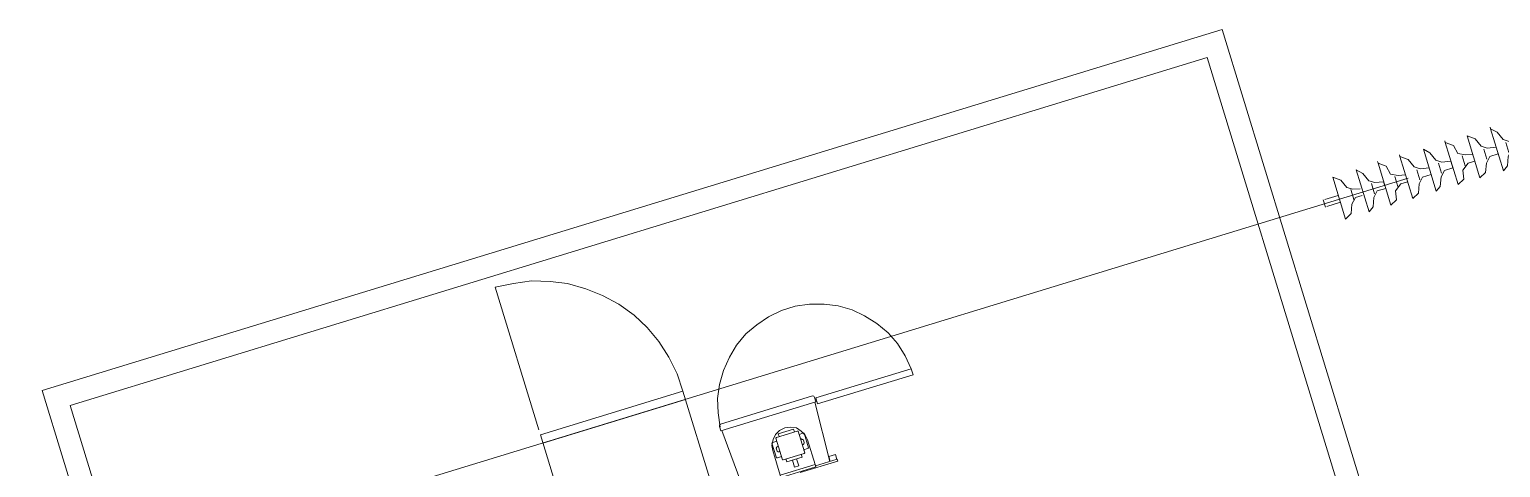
# Model space of a CAD drawing. Header units: metres. Extents: x 0 to 551036, y 0 to 1845929.
# Drawn here: x 547501.64 to 547510.03, y 1841923.18 to 1841925.68 of the extents above; entities that cross this region are included whole.
import ezdxf

# ---------------------------------------------------------------- set-up
doc = ezdxf.new("R2010")
doc.units = ezdxf.units.M
doc.header["$MEASUREMENT"] = 0
for name, color, linetype, lineweight in [('_0', 7, 'Continuous', 0), ('Level 50', 7, 'Continuous', 0), ('Level 51', 7, 'Continuous', 0)]:
    doc.layers.add(name, color=color, linetype=linetype, lineweight=lineweight)

# ---------------------------------------------------------------- blocks, each defined once
blk = doc.blocks.new('02 Xref KB1 MBTB$0$MBA')
at = {"color": 0, "linetype": 'ByBlock', "lineweight": 13, "flags": 128}
for points in [[(19590443, 2870174), (19595914, 2870174)], [(19595435, 2861666), (19595435, 2870174)], [(19595914, 2861666), (19595914, 2870174)], [(19595914, 2861666), (19596974, 2861687), (19598014, 2861874), (19599034, 2862145), (19599991, 2862561), (19600885, 2863060), (19601738, 2863705), (19602487, 2864454), (19603132, 2865244), (19603714, 2866159), (19604130, 2867075), (19604463, 2868094), (19604629, 2869113), (19604733, 2870174), (19596226, 2870174)], [(19590443, 2861666), (19595914, 2861666)], [(19593126, 2860189), (19589631, 2860002)], [(19593126, 2860252), (19593126, 2854594)], [(19593376, 2860252), (19593126, 2860252)], [(19593334, 2848832), (19594145, 2848957), (19594936, 2849165), (19595685, 2849497), (19596371, 2849955), (19596995, 2850496), (19597536, 2851078), (19597994, 2851765), (19598306, 2852514), (19598555, 2853304), (19598680, 2854115), (19598680, 2854947), (19598555, 2855759), (19598306, 2856528), (19597994, 2857277), (19597536, 2857984), (19596995, 2858567), (19596371, 2859108), (19595685, 2859565), (19594936, 2859898), (19594145, 2860106), (19593334, 2860231)], [(19593501, 2860169), (19593459, 2860231), (19593376, 2860252)], [(19593501, 2854677), (19593501, 2860169)], [(19589569, 2857756), (19589569, 2855675)], [(19589569, 2857756), (19589715, 2857756), (19591192, 2857756)], [(19589715, 2857756), (19589715, 2855675)], [(19590339, 2857173), (19590339, 2856258)], [(19590505, 2857173), (19590339, 2857173)], [(19590526, 2857381), (19590505, 2857340)], [(19590505, 2857340), (19590505, 2856091)], [(19590526, 2857381), (19591816, 2857381)], [(19590713, 2857381), (19590672, 2857381)], [(19590734, 2857672), (19590713, 2857652), (19590713, 2857610)], [(19590713, 2857610), (19590713, 2857381)], [(19591608, 2857672), (19590734, 2857672)], [(19591088, 2857527), (19591025, 2857485), (19591004, 2857444), (19591025, 2857381)], [(19591254, 2857527), (19591088, 2857527)], [(19591192, 2855675), (19591483, 2855738), (19591774, 2855883), (19592024, 2856091), (19592169, 2856383), (19592232, 2856716), (19592169, 2857048), (19592024, 2857340), (19591774, 2857548), (19591483, 2857714), (19591192, 2857756)], [(19591296, 2857381), (19591337, 2857444), (19591296, 2857485), (19591254, 2857527)], [(19591628, 2857610), (19591628, 2857652), (19591608, 2857672)], [(19591628, 2857381), (19591628, 2857610)], [(19591670, 2857381), (19591628, 2857381)], [(19591836, 2857340), (19591816, 2857381)], [(19591836, 2857340), (19591836, 2856091)], [(19591836, 2857173), (19592003, 2857173)], [(19592003, 2857173), (19592003, 2856258)], [(19589527, 2854386), (19589527, 2856632)], [(19589923, 2856591), (19589923, 2856840)], [(19590339, 2856840), (19589923, 2856840)], [(19590339, 2856591), (19589923, 2856591)], [(19590505, 2856258), (19590339, 2856258)], [(19591836, 2856258), (19592003, 2856258)], [(19589569, 2855675), (19589715, 2855675), (19591192, 2855675)], [(19589631, 2855675), (19589631, 2854386)], [(19590505, 2856091), (19590526, 2856050)], [(19591816, 2856050), (19590526, 2856050)], [(19590672, 2856050), (19590713, 2856050)], [(19590713, 2856050), (19590713, 2855821)], [(19590713, 2855821), (19590713, 2855779), (19590734, 2855759)], [(19590734, 2855759), (19591608, 2855759)], [(19591025, 2856050), (19591004, 2855987), (19591025, 2855946), (19591088, 2855904)], [(19591088, 2855904), (19591254, 2855904)], [(19591254, 2855904), (19591296, 2855946), (19591337, 2855987), (19591296, 2856050)], [(19591608, 2855759), (19591628, 2855779), (19591628, 2855821)], [(19591628, 2855821), (19591628, 2856050)], [(19591628, 2856050), (19591670, 2856050)], [(19591816, 2856050), (19591836, 2856091)], [(19589631, 2854823), (19593126, 2854656)], [(19589923, 2854802), (19589631, 2854802)], [(19589923, 2854407), (19589923, 2854802)], [(19592980, 2854531), (19592980, 2848832)], [(19593334, 2854531), (19592980, 2854531)], [(19593126, 2854594), (19593376, 2854594)], [(19593334, 2848832), (19593334, 2854531)], [(19593376, 2854594), (19593459, 2854615), (19593501, 2854677)], [(19589631, 2854386), (19589527, 2854386)], [(19589631, 2854407), (19589923, 2854407)], [(19592980, 2848832), (19593334, 2848832)]]:
    blk.add_lwpolyline(points, dxfattribs=at)
blk = doc.blocks.new('JYZCD')
for p, q in [((977504, 1394888), (976736, 1394888)), ((977504, 1394487), (976736, 1394487)), ((979207, 1394888), (978807, 1394888)), ((979207, 1394487), (978807, 1394487))]:
    blk.add_line(p, q)
at = {"color": 0, "lineweight": 0, "flags": 128}
for points in [[(978807, 1395990), (978406, 1395689), (978205, 1395188), (977905, 1394988), (977504, 1394888)], [(978807, 1395990), (978807, 1393485)], [(980510, 1395990), (980209, 1395689), (980009, 1395188), (979608, 1394988), (979207, 1394888)], [(980510, 1395990), (980510, 1396090)], [(980510, 1393485), (980510, 1395990)], [(981912, 1395990), (981512, 1395689), (981311, 1395188), (981011, 1394988), (980510, 1394888)], [(981812, 1395990), (981912, 1395990)], [(981812, 1393485), (981912, 1393485), (981912, 1395990)], [(983215, 1395990), (982814, 1395689), (982614, 1395188), (982313, 1394988), (981912, 1394888)], [(983215, 1395990), (983215, 1396090)], [(984517, 1395990), (984217, 1395689), (984016, 1395188), (983615, 1394988), (983215, 1394888)], [(983215, 1393485), (983215, 1395990)], [(984517, 1395990), (984517, 1396090)], [(985920, 1395990), (985519, 1395689), (985319, 1395188), (985018, 1394988), (984517, 1394888)], [(984517, 1393485), (984517, 1395990)], [(987222, 1395990), (986821, 1395689), (986721, 1395188), (986320, 1394988), (985920, 1394888)], [(985920, 1395990), (985920, 1393485)], [(987222, 1395990), (987222, 1396090)], [(987222, 1395990), (987222, 1396090)], [(987222, 1393485), (987222, 1395990)], [(988524, 1395990), (988224, 1395689), (988024, 1395188), (987723, 1394988), (987222, 1394888)], [(988524, 1395990), (988524, 1396090)], [(989927, 1395990), (989526, 1395689), (989326, 1395188), (989025, 1394988), (988524, 1394888)], [(988524, 1393485), (988524, 1395990)], [(991229, 1395990), (990829, 1395689), (990729, 1395188), (990328, 1394988), (989927, 1394888)], [(989927, 1395990), (989927, 1393485)], [(991229, 1395990), (991229, 1396090)], [(991229, 1393485), (991229, 1395990)], [(992532, 1395990), (992231, 1395689), (992031, 1395188), (991730, 1394988), (991229, 1394888)], [(993934, 1395990), (993534, 1395689), (993333, 1395188), (993033, 1394988), (992532, 1394888)], [(992532, 1395990), (992532, 1393485)], [(993934, 1395990), (993934, 1396090)], [(993934, 1395990), (993934, 1396090)], [(993934, 1393485), (993934, 1395990)], [(995237, 1395990), (994836, 1395689), (994736, 1395188), (994335, 1394988), (993934, 1394888)], [(995237, 1395990), (995237, 1396090)], [(996539, 1395990), (996239, 1395689), (996038, 1395188), (995738, 1394988), (995237, 1394888)], [(995237, 1393485), (995237, 1395990)], [(996539, 1395990), (996539, 1393485)], [(997942, 1395990), (997541, 1395689), (997341, 1395188), (997040, 1394988), (996639, 1394888)], [(997942, 1393485), (997942, 1395990)], [(978105, 1394988), (978105, 1394387)], [(979909, 1394988), (979909, 1394387)], [(981211, 1394988), (981211, 1394387)], [(982513, 1394988), (982513, 1394387)], [(983916, 1394988), (983916, 1394387)], [(985218, 1394988), (985218, 1394387)], [(986521, 1394988), (986521, 1394387)], [(987923, 1394988), (987923, 1394387)], [(989226, 1394988), (989226, 1394387)], [(990528, 1394988), (990528, 1394387)], [(991931, 1394988), (991931, 1394387)], [(993233, 1394988), (993233, 1394387)], [(994536, 1394988), (994536, 1394387)], [(995938, 1394988), (995938, 1394387)], [(997163, 1395016), (997163, 1394348)], [(998832, 1394459), (998832, 1394904)], [(978807, 1393485), (978406, 1393685), (978205, 1394186), (977905, 1394487), (977504, 1394487)], [(978807, 1394888), (978807, 1394487)], [(980510, 1393485), (980209, 1393685), (980009, 1394186), (979608, 1394487), (979207, 1394487)], [(980510, 1394888), (980510, 1394487)], [(981912, 1393485), (981512, 1393685), (981311, 1394186), (981011, 1394487), (980510, 1394487)], [(981912, 1394888), (981912, 1394487)], [(983215, 1393485), (982814, 1393685), (982614, 1394186), (982313, 1394487), (981912, 1394487)], [(984517, 1393485), (984217, 1393685), (984016, 1394186), (983615, 1394487), (983215, 1394487), (983215, 1394888)], [(984517, 1394888), (984517, 1394487)], [(984517, 1394888), (984517, 1394487)], [(985920, 1393485), (985519, 1393685), (985319, 1394186), (985018, 1394487), (984517, 1394487)], [(987222, 1393485), (986821, 1393685), (986721, 1394186), (986320, 1394487), (985920, 1394487)], [(988524, 1393485), (988224, 1393685), (988024, 1394186), (987723, 1394487), (987222, 1394487)], [(988524, 1394888), (988524, 1394487)], [(988524, 1394888), (988524, 1394487)], [(989927, 1393485), (989526, 1393685), (989326, 1394186), (989025, 1394487), (988524, 1394487)], [(991229, 1393485), (990829, 1393685), (990729, 1394186), (990328, 1394487), (989927, 1394487)], [(991229, 1394888), (991229, 1394487)], [(992532, 1393485), (992231, 1393685), (992031, 1394186), (991730, 1394487), (991229, 1394487)], [(993934, 1393485), (993534, 1393685), (993333, 1394186), (993033, 1394487), (992532, 1394487)], [(995237, 1393485), (994836, 1393685), (994736, 1394186), (994335, 1394487), (993934, 1394487)], [(995237, 1394888), (995237, 1394487)], [(995237, 1394888), (995237, 1394487)], [(996539, 1393485), (996239, 1393685), (996038, 1394186), (995738, 1394487), (995237, 1394487)], [(997942, 1393485), (997541, 1393685), (997341, 1394186), (997040, 1394487), (996639, 1394487)], [(997942, 1394888), (998743, 1394888)], [(997942, 1394487), (998743, 1394487)], [(978807, 1393485), (978807, 1393585)], [(987222, 1393485), (987222, 1393585)], [(993934, 1393485), (993934, 1393585)]]:
    blk.add_lwpolyline(points, dxfattribs=at)
at = {"flags": 128}
blk.add_lwpolyline([(976736, 1394888), (976736, 1394487)], dxfattribs=at)
blk = doc.blocks.new('Substation')
at = {"color": 2, "lineweight": 13, "elevation": 0, "flags": 128}
blk.add_lwpolyline([(3138834.312, 2123986.697), (3138834.312, 2123720.89)], dxfattribs=at)
at = {"layer": 'Level 50', "elevation": 0, "flags": 128}
for points in [[(3138743.126, 2123728.572), (3138743.126, 2123798.972), (3138845.526, 2123798.972), (3138845.526, 2123728.572), (3138743.126, 2123728.572)], [(3138744.406, 2123729.852), (3138744.406, 2123797.692), (3138844.246, 2123797.692), (3138844.246, 2123729.852), (3138744.406, 2123729.852)]]:
    blk.add_lwpolyline(points, close=True, dxfattribs=at)
at = {"xscale": 0.001, "yscale": -0.001, "zscale": 0.001, "rotation": 89.99994023584475}
blk.add_blockref('JYZCD', (3137439.636, 2122727.06, 0), dxfattribs=at)
at = {"layer": 'Level 51', "linetype": 'Continuous', "lineweight": 13, "xscale": 0.001, "yscale": 0.001, "zscale": 0.001}
blk.add_blockref('02 Xref KB1 MBTB$0$MBA', (3119238.872, 2120902.355, 0), dxfattribs=at)

msp = doc.modelspace()

# ---------------------------------------------------------------- block references
at = {"layer": '_0', "xscale": 0.1, "yscale": 0.1, "zscale": 0.1, "rotation": 107.0123114188912}
msp.add_blockref('Substation', (842423.72785, 1603911.5666), dxfattribs=at)

doc.saveas('drawing.dxf')
